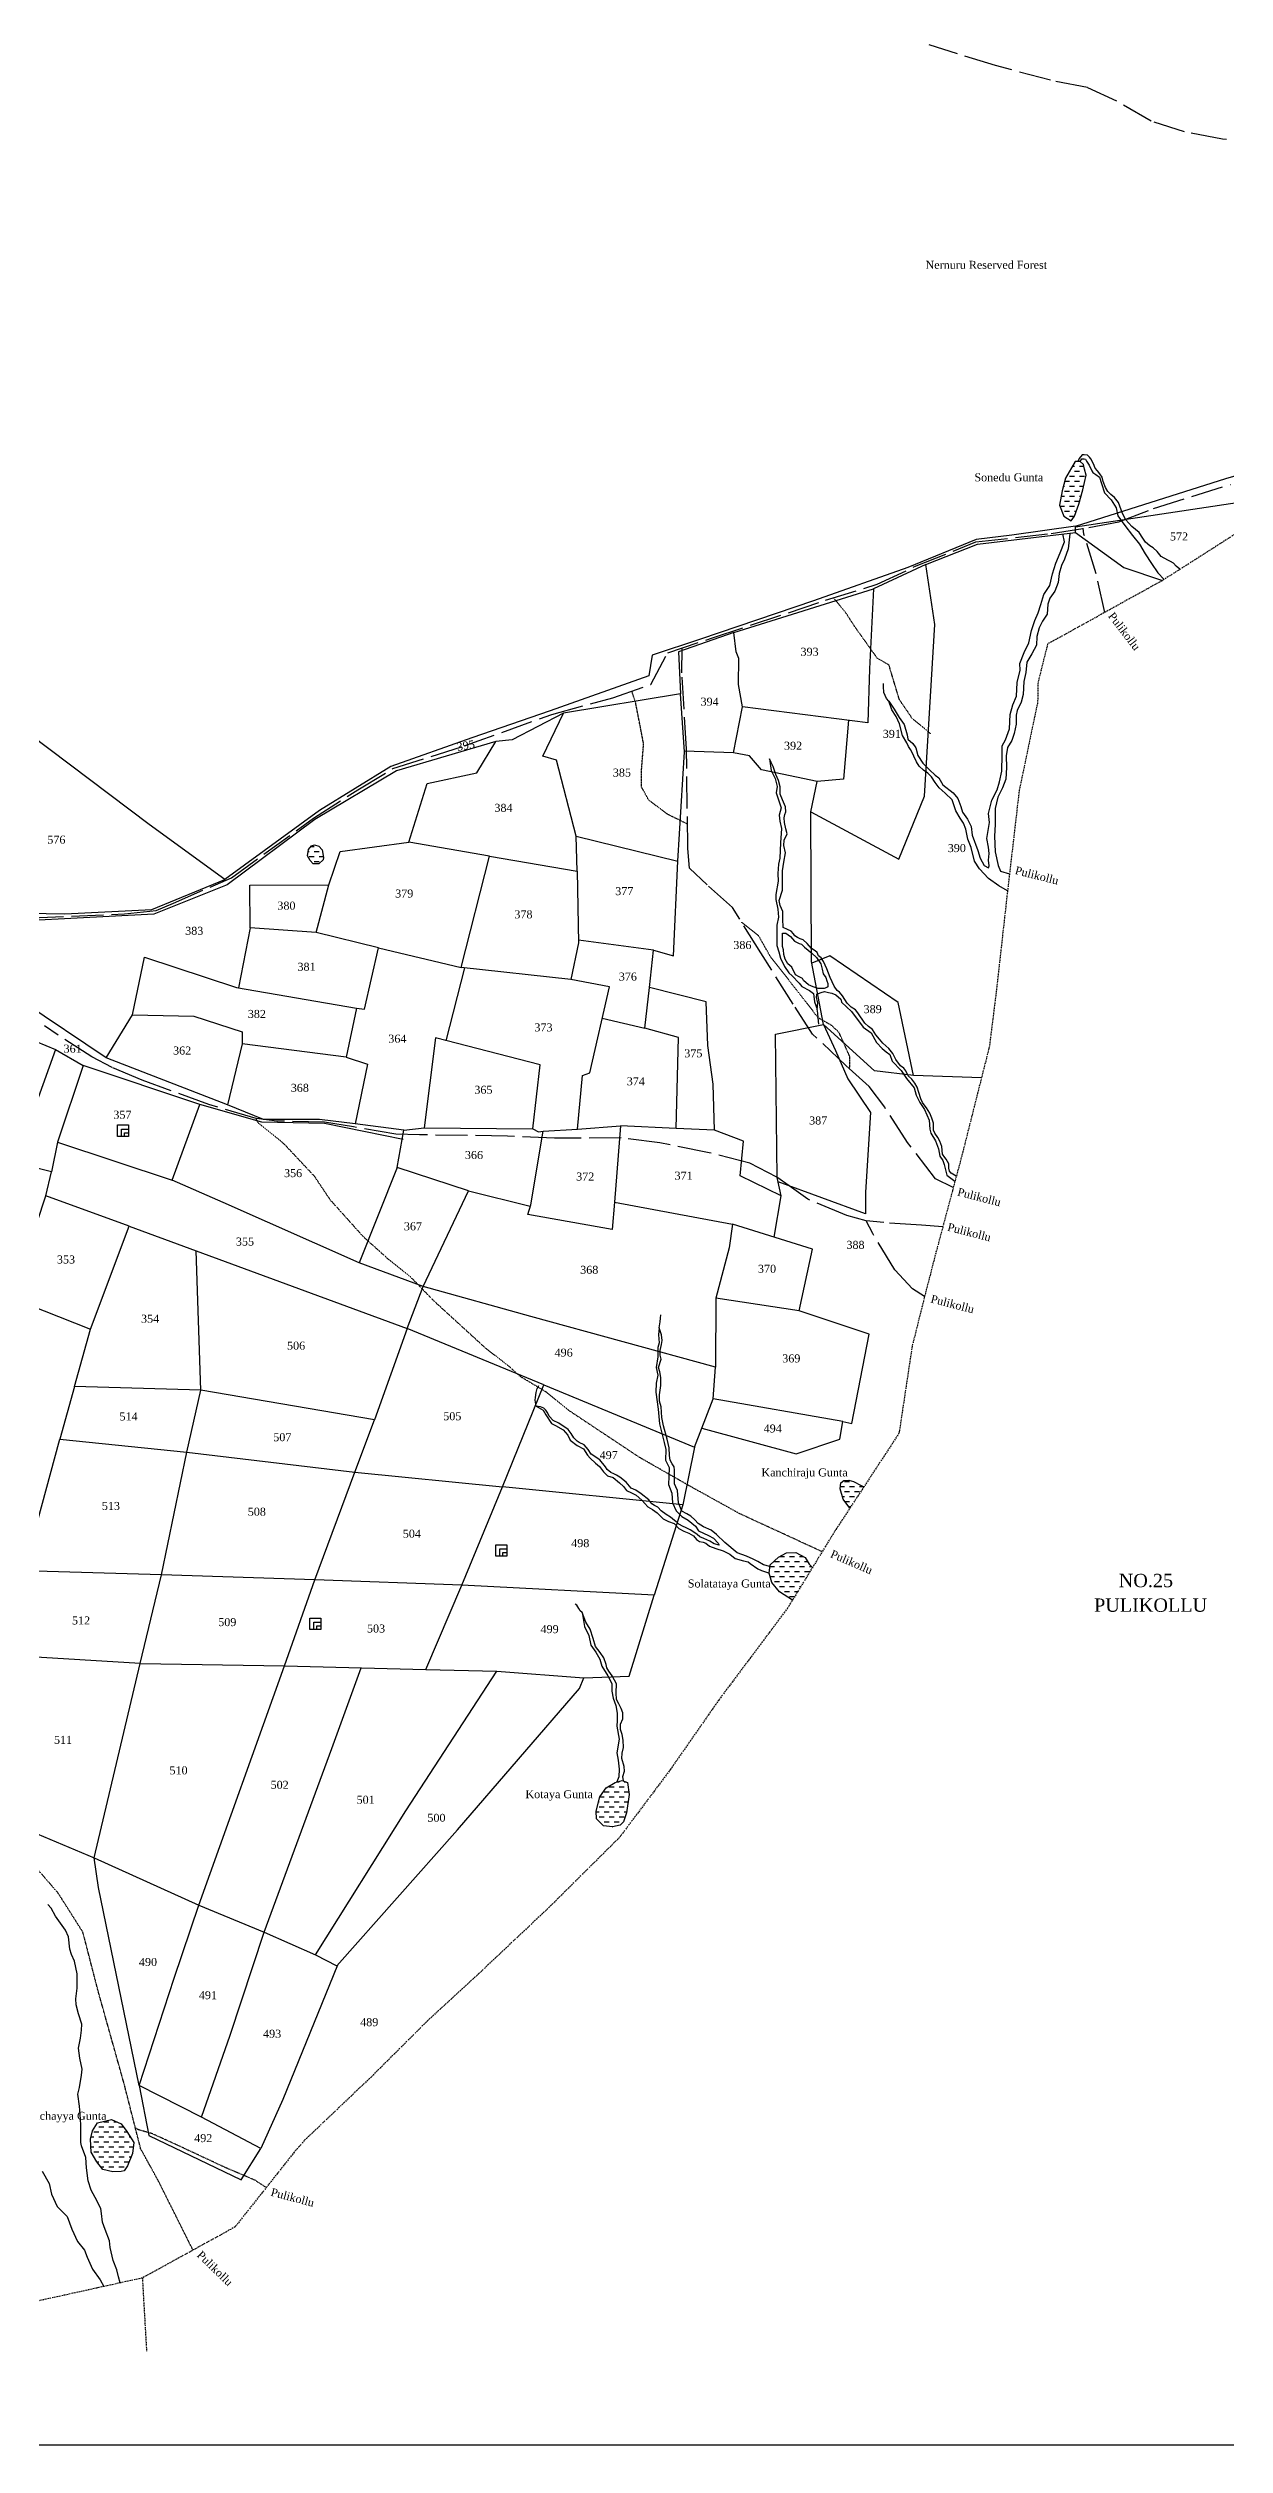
# Model space of a CAD drawing. Header units: millimetres. Extents: x 523 to 2125, y -761 to 972.
# Drawn here: x 1143 to 1585, y -761 to 138 of the extents above; entities that cross this region are included whole.
import ezdxf

# ---------------------------------------------------------------- set-up
doc = ezdxf.new("R2010")
doc.units = ezdxf.units.MM
doc.header["$MEASUREMENT"] = 0
for name, pattern in [('ACAD_ISO02W100', [15, 12, -3]), ('ACAD_ISO07W100', [3, 0, -3]), ('BORDER', [1.75, 0.5, -0.25, 0.5, -0.25, 0, -0.25])]:
    doc.linetypes.add(name, pattern=pattern)
for name, color, linetype in [('CARTTRACK', 30, 'ACAD_ISO02W100'), ('NALA', 4, 'Continuous'), ('SQUAREWELL', 5, 'Continuous'), ('SURVEY_BND', 7, 'Continuous'), ('WATER_BODY', 4, 'Continuous')]:
    doc.layers.add(name, color=color, linetype=linetype)
doc.layers.add('FOOTPATH', color=150, linetype='ACAD_ISO07W100', lineweight=30)
doc.layers.add('VILL_BOUNDARY', color=6, linetype='BORDER', lineweight=30)
doc.styles.get("Standard").update_dxf_attribs({"font": 'TIMES.TTF'})

msp = doc.modelspace()

# ---------------------------------------------------------------- hatches: boundary and pattern name
at = {"layer": 'WATER_BODY'}
h = msp.add_hatch(dxfattribs=at)
h.set_pattern_fill('DASH', color=256, scale=15, style=0)
h.paths.add_polyline_path([(1532.43, -22.1), (1531.88, -19.86), (1531.48, -18.08), (1530.24, -16.93), (1528.41, -16.93), (1524.78, -23.23), (1523.49, -28.02), (1522.55, -33.32), (1524.09, -37.53), (1526.91, -39.17), (1528.15, -37.43), (1529.79, -32.97), (1531.28, -27.62)])
h = msp.add_hatch(dxfattribs=at)
h.set_pattern_fill('DASH', color=256, scale=15, style=0)
h.paths.add_polyline_path([(1246.18, -162.58), (1244.91, -161.23), (1243.28, -160.65), (1242.17, -161.07), (1240.97, -162.38), (1240.66, -164.74), (1241.7, -166.55), (1242.74, -167.78), (1244.87, -167.82), (1246.53, -166.36), (1246.68, -165.39)])
h = msp.add_hatch(dxfattribs=at)
h.set_pattern_fill('DASH', color=256, scale=15, style=0)
h.paths.add_polyline_path([(1428.66, -430.28), (1427.11, -427.83), (1423.62, -425.97), (1420.21, -426.05), (1417.2, -427.67), (1414.07, -430.56), (1413.67, -433.65), (1414.74, -437.17), (1417.6, -440.7), (1422.4, -443.84), (1429.94, -431.54)])
h.paths.add_polyline_path([(1449.2, -401.32), (1448.11, -400.81), (1445.3, -399.35), (1443.5, -398.85), (1441.64, -399.02), (1440.52, -399.86), (1440.24, -402.05), (1441.36, -405.98), (1443.93, -409.34)])
h = msp.add_hatch(dxfattribs=at)
h.set_pattern_fill('DASH', color=256, scale=15, style=0)
h.paths.add_polyline_path([(1361.17, -516.69), (1360.53, -512.15), (1358.61, -511.39), (1355.99, -512.15), (1352.54, -514.2), (1350.17, -517.52), (1348.83, -522.95), (1348.96, -525.76), (1351.58, -528.44), (1354.97, -528.76), (1357.85, -528.12), (1359.06, -526.97), (1360.15, -523.52)])
h = msp.add_hatch(dxfattribs=at)
h.set_pattern_fill('DASH', color=256, scale=15, style=0)
h.paths.add_polyline_path([(1175.52, -647.17), (1172.89, -643.06), (1170.77, -640.09), (1167.23, -638.49), (1161.92, -639.8), (1160.09, -642.77), (1159.34, -645.85), (1159.57, -650.82), (1161.74, -654.41), (1163.97, -657.21), (1167.63, -658.12), (1170.77, -657.95), (1171.92, -657.72), (1173.23, -655.84), (1175, -651.28)])

# ---------------------------------------------------------------- linework, layer by layer
at = {"lineweight": 30}
msp.add_lwpolyline([(523.41, 971.99), (2125.4, 971.99), (2125.4, -760.56), (523.41, -760.56)], close=True, dxfattribs=at)
at = {"layer": 'CARTTRACK'}
for points in [[(1599.99, 102.41), (1583.57, 103.8), (1569.4, 106.62), (1556.81, 110.58), (1544, 118.08), (1532.95, 123.18), (1519.07, 125.95), (1498.52, 131.42), (1473.69, 139.19)], [(1104.66, -187.9), (1137.17, -188.02), (1172.05, -186.6), (1183.89, -185.34), (1190.49, -182.54), (1212.15, -173.02), (1242.85, -150.69), (1259.57, -140.01), (1272.67, -132.12), (1299.34, -123.62), (1332.28, -111.79), (1355.08, -105.51), (1369.28, -100.53), (1375.7, -88.65), (1392.41, -83.13), (1434.79, -69.01), (1454.13, -63.02), (1468.75, -56.15), (1491.11, -47.15), (1519.33, -43.96), (1533.55, -41.68), (1544.7, -39.63), (1557.78, -34.55), (1586.55, -25.54)], [(1539.43, -73.57), (1536.23, -59.14), (1531.62, -44.2), (1531.35, -42.03)], [(1482.68, -289.17), (1476.08, -285.88), (1465.51, -272.22), (1456.98, -259.08), (1451.19, -251.31), (1442.45, -243.43), (1429.98, -231.6), (1422.63, -220.35), (1410.58, -201.2), (1399.92, -184.16), (1390.48, -175.72), (1383.85, -169.45), (1383.22, -162.03), (1382.65, -124.75), (1380.96, -96.19), (1381.04, -86.89)], [(1471.93, -329.97), (1467.42, -327.13), (1460.76, -319.96), (1452.5, -306.4), (1450, -301.67), (1442.75, -299.64), (1428.15, -293.57), (1421.17, -288.45), (1416.56, -285.25), (1406.42, -280.03), (1391.25, -276.13), (1372.71, -272.36), (1358.17, -270.5), (1333.17, -270.7), (1315.57, -269.86), (1282.68, -269.39), (1273.78, -269.14), (1257.83, -266.39), (1246.98, -264.65), (1229.21, -264.24), (1221.41, -263.23), (1203.7, -258.01), (1178.72, -248.87), (1167.41, -244.11), (1159.83, -240.13), (1142.04, -228.59)], [(1478.77, -303.82), (1470.8, -303.22), (1456.63, -302.31), (1450, -301.67)]]:
    msp.add_lwpolyline(points, dxfattribs=at)
at = {"layer": 'FOOTPATH', "ltscale": 0.002}
for points in [[(1474.17, -119.03), (1467.3, -113.27), (1462.47, -106.22), (1458.57, -93.24), (1454.29, -90.82), (1445.93, -79.14), (1442.22, -73.38), (1437.76, -68.09)], [(1383.08, -152.93), (1375.64, -149.24), (1368.54, -143.92), (1365.88, -139.05), (1365.88, -132.26), (1366.62, -122.81), (1363.67, -107.57), (1362.18, -103.02)], [(1443.84, -244.68), (1443.94, -240.14), (1439.85, -230.98), (1437.03, -228.36), (1432.06, -225.53), (1425.57, -217.09), (1414.18, -202.64), (1409.72, -194.74), (1403.39, -189.71)], [(1433.54, -425.67), (1402.59, -411.41), (1383.49, -400.83), (1365.08, -390.32), (1338.48, -372.66), (1330.21, -365.89), (1320.06, -359.79), (1316.68, -356.6), (1307.29, -349.28), (1288.01, -331.66), (1279.37, -322.75), (1271.18, -316.24), (1261.6, -307.6), (1249.29, -293.9), (1243.27, -284.94), (1231.91, -272.83), (1222.14, -264.95), (1221.41, -263.23)], [(1197.74, -687.48), (1184.74, -661.49), (1178.12, -649.47), (1171.93, -625.13), (1162.2, -590.43), (1156.46, -568.27), (1147.17, -553.62), (1131.16, -535.1), (1122.88, -525.61), (1113.81, -520.76)], [(1225.18, -664.03), (1220.86, -661.23), (1209.71, -656.48), (1192.42, -648.4), (1186.31, -645.59), (1182.52, -643.86), (1177.06, -642.29), (1176.13, -641.65)]]:
    msp.add_lwpolyline(points, dxfattribs=at)
at = {"layer": 'NALA'}
for points in [[(1567.63, -57.4), (1566.25, -56.16), (1565.22, -55.09), (1564.06, -54.47), (1563.13, -53.94), (1560.59, -52.56), (1559.12, -50.73), (1557.6, -49.35), (1556.4, -48.55), (1554.75, -47.22), (1553.77, -45.71), (1552.35, -43.61), (1549.62, -41.31), (1547.3, -38.87), (1546.1, -36.46), (1544.63, -32.4), (1543.16, -30.53), (1541.78, -29.33), (1540.57, -28.17), (1539.68, -26.75), (1538.92, -24.48), (1538.48, -22.88), (1537.59, -21.59), (1536.79, -20.48), (1535.84, -19.52), (1535.18, -17.82), (1534.28, -15.96), (1533.79, -15.29), (1533.04, -14.58), (1533.04, -14.58), (1531.74, -14.49), (1531.03, -14.49), (1529.83, -15.82), (1529.33, -16.93)], [(1530.24, -16.93), (1530.9, -16), (1531.7, -16), (1532.28, -16.13), (1532.64, -16.89), (1533.57, -18.4), (1534.6, -20.49), (1535.04, -21.07), (1536.11, -21.79), (1537.49, -22.85), (1538.2, -25.26), (1539.32, -28.75), (1541.86, -31.33), (1543.73, -34.31), (1544.31, -37.38), (1546.95, -40.92), (1549.85, -44.75), (1552.47, -48), (1554.61, -51.6), (1556.98, -55.2), (1559.34, -58.76), (1561.71, -61.17)], [(1503.02, -177.89), (1499.7, -176.01), (1495.83, -173.34), (1492.47, -169.69), (1490.64, -166.85), (1489.33, -161.67), (1488.09, -158.53), (1487.43, -154.81), (1486.55, -152.55), (1485.31, -150.73), (1483.7, -147.88), (1482.31, -143.82), (1479.6, -141.34), (1477.41, -139.3), (1475.88, -137.26), (1474.56, -135.22), (1473.18, -133.83), (1471.5, -132.66), (1469.96, -131.13), (1468.87, -129.53), (1467.92, -127.48), (1467.19, -125.81), (1466.6, -124.93), (1465.95, -123.76), (1465.22, -122.38), (1463.6, -119.7), (1462.58, -115.33), (1461.34, -112.63), (1459.66, -110.07), (1458.56, -106.79), (1460.53, -109.78), (1462.43, -112.99), (1464.22, -115.59), (1465.35, -119.38), (1465.71, -121.07), (1467.52, -122.72), (1468.69, -124.33), (1469.38, -127.22), (1471.24, -130.08), (1473.82, -132.61), (1475.95, -134.55), (1477.33, -135.55), (1478.74, -138.13), (1482.66, -141.17), (1484.43, -143.31), (1485.52, -146.37), (1486.13, -148.39), (1488.02, -151.05), (1489.43, -153.75), (1489.8, -157.05), (1491.9, -162.76), (1492.75, -165.66), (1494.32, -168.39), (1495.93, -169.28), (1496.14, -168.56), (1495.93, -166.38), (1496.14, -163.92), (1495.85, -161.51), (1495.29, -158.25), (1496.26, -152.34), (1495.89, -148.96), (1497.14, -143.88), (1499.16, -140.04), (1499.97, -137.06), (1500.85, -133.08), (1500.96, -126.99), (1500.98, -123.51), (1502.23, -121.33), (1503.81, -117.18), (1503.98, -111.76), (1505.01, -108.16), (1506.44, -104.91), (1506.62, -99.8), (1507.76, -95.23), (1507.59, -92.66), (1509.25, -88.61), (1510.96, -84.92), (1512.05, -80.36), (1513.19, -76.53), (1514.51, -73.68), (1515.54, -70.54), (1516.57, -66.88), (1518.86, -63.48), (1519.89, -59.14), (1521.09, -55.15), (1522.69, -51.21), (1524.35, -47.06), (1523.72, -44.14)], [(1526.38, -44.13), (1525.78, -49.69), (1524.41, -53.59), (1523.23, -56.02), (1522.37, -58.9), (1521.97, -62.39), (1520.8, -65.63), (1518.83, -68.21), (1518.17, -70.44), (1517.9, -74.21), (1516.08, -76.89), (1514.86, -79.37), (1514, -82.52), (1513.85, -85.86), (1512.08, -89.05), (1510.25, -92.14), (1509.84, -96.06), (1509.13, -99.4), (1508.83, -104.26), (1508.07, -107.25), (1506.65, -110.32), (1506.24, -112.04), (1506.24, -115.49), (1505.48, -118.93), (1504.62, -121.56), (1503.05, -124.19), (1502.49, -127.28), (1502.64, -131.75), (1502.34, -136.06), (1501.12, -139.29), (1499.35, -142.81), (1498.34, -147.01), (1498.39, -153.05), (1498.19, -157.46), (1498.39, -163.28), (1499.45, -168.42), (1500.42, -170.5), (1503.76, -171.5)], [(1458.56, -106.79), (1457.65, -105.8), (1456.63, -103.58), (1456.54, -101.36), (1456.54, -100.17)], [(1483.82, -284.91), (1481.91, -283.74), (1481.29, -282.97), (1480.99, -281.83), (1480.96, -280.22), (1480, -278.49), (1479.48, -277.94), (1478.67, -276.58), (1478.42, -273.79), (1477.68, -271.77), (1476.91, -270.41), (1475.73, -268.76), (1475.33, -267.66), (1475.22, -264.98), (1474.7, -263.09), (1473.89, -261.25), (1472.64, -259.3), (1471.8, -258.16), (1471.1, -257.21), (1470.51, -255.85), (1469.74, -253.57), (1469.11, -251.53), (1468.33, -249.99), (1467.12, -248.56), (1465.8, -247.27), (1464.88, -245.36), (1464.21, -244.4), (1462.96, -243.52), (1461.13, -241.17), (1459.98, -238.87), (1458.51, -237.07), (1456.27, -235.05), (1455.05, -233.51), (1453.69, -231.89), (1452.4, -229.94), (1450.92, -228.75), (1449.59, -227.5), (1446.95, -223.71), (1446.03, -222.54), (1444.41, -221.51), (1442.97, -220.04), (1441.2, -217.3), (1440.1, -215.94), (1439.21, -215.28), (1438.06, -213.61), (1436.48, -210.36), (1435.24, -207.19), (1433.99, -204.44), (1433.19, -203.06), (1432.13, -202.28), (1431.65, -201.08), (1430.89, -200.37), (1429.6, -199.52), (1427.87, -197.62), (1426.4, -196.34), (1425.25, -195.9), (1424.28, -195.42), (1423.29, -194.77), (1422.86, -193.99), (1421.98, -193.05), (1420.56, -192.36), (1418.88, -191.72), (1418.79, -188.48), (1418.79, -185.72), (1417.8, -183.41), (1417.43, -181.5), (1418.65, -177.69), (1418.72, -174.53), (1418.65, -170.45), (1419.23, -167.18), (1419.79, -163.71), (1419.16, -160.95), (1419.31, -158.9), (1420.41, -156.54), (1419.93, -154.74), (1419.45, -152.27), (1419.31, -150.61), (1419.56, -149.29), (1419.97, -148.26), (1419.82, -146.46), (1418.64, -143.8), (1417.8, -141.64), (1417.83, -138.92), (1417.21, -136.54), (1416.21, -134.26), (1415.15, -131.36), (1414.45, -129.82), (1413.82, -128.42), (1414.49, -132.83), (1415.99, -135.81), (1416.73, -138.78), (1416.32, -141.21), (1417.43, -144.54), (1418.13, -146.82), (1417.43, -149.5), (1417.69, -151.78), (1418.31, -154.57), (1417.91, -159.96), (1417.83, -162.83), (1417.65, -165.69), (1417.17, -167.97), (1416.88, -171.48), (1417.06, -174.35), (1416.21, -179.27), (1416.21, -181.18), (1416.95, -184.77), (1417.17, -187.75), (1416.54, -190.8), (1416.54, -195.02), (1416.54, -198.43), (1417.32, -200.78), (1417.87, -203.17), (1419.45, -206.29), (1421.03, -208.68), (1422.32, -209.82), (1424.94, -212.53), (1425.97, -213.81), (1428.84, -215.28), (1430.24, -216.42), (1430.72, -219.54), (1431.67, -222.23), (1431.89, -219.91), (1431.45, -217.93), (1431.53, -216.71), (1433.11, -216.05), (1434.39, -215.72), (1435.94, -215.98), (1437.12, -216.31), (1438.66, -216.86), (1440.5, -218.51), (1440.8, -219.63), (1442.68, -221.39), (1444.48, -223.15), (1448.87, -228.98), (1451.92, -231.14), (1453.94, -234.74), (1456.08, -236.97), (1457.51, -238.25), (1458.91, -239.32), (1459.8, -241.78), (1463.18, -245.31), (1465.13, -248.25), (1468.04, -251.8), (1468.74, -254.48), (1470.14, -257.27), (1471.9, -259.84), (1473.63, -263.95), (1473.86, -267.22), (1474.33, -268.8), (1476.06, -271.63), (1477.13, -274.65), (1477.61, -277.35), (1478.79, -278.97), (1479.3, -280.55), (1480.33, -284.55), (1483.32, -286.81)], [(1434.28, -214.59), (1432.05, -214.59), (1430.2, -213.89), (1428.42, -213.19), (1426.52, -211.59), (1426.12, -210.82), (1424.93, -210.15), (1423.52, -209.37), (1422.14, -206.51), (1420.62, -205.29), (1419.69, -203.54), (1419.17, -201.73), (1419.03, -199.99), (1418.62, -198.84), (1418.69, -194.79), (1418.69, -193.79), (1419.92, -193.79), (1421.62, -195.01), (1422.44, -195.9), (1423.22, -196.79), (1424.92, -197.68), (1425.81, -197.9), (1426.93, -198.98), (1429.67, -201.31), (1431.41, -202.9), (1433.05, -205.33), (1433.5, -207.3), (1433.98, -209.08), (1434.98, -210.45), (1435.28, -211.63), (1435.68, -212.67), (1435.65, -213.45), (1435.61, -213.97), (1435.31, -214.15), (1434.28, -214.59)], [(1432.26, -227.92), (1432.06, -225.53), (1431.97, -223.78), (1431.67, -222.23)], [(1372.47, -341.7), (1372.81, -339.49), (1373.01, -338.07), (1373.08, -336.86)], [(1413.99, -431.17), (1411.56, -430.55), (1409.46, -429.37), (1407.63, -428.4), (1405.2, -427.38), (1401.65, -426.03), (1397.1, -422.19), (1393.97, -419.18), (1391.98, -417.56), (1389.02, -416.32), (1387.08, -415.03), (1385.84, -413.69), (1384.27, -412.29), (1382.82, -411.43), (1380.99, -410.51), (1379.64, -407.3), (1379.37, -402.73), (1378.72, -401.38), (1378.23, -400.25), (1378.18, -398.74), (1378.18, -397.5), (1378.18, -395.94), (1378.18, -395.14), (1378.07, -393.9), (1377.32, -392.77), (1376.62, -391.31), (1376.35, -389.54), (1376.19, -386.71), (1375.49, -383.42), (1374.03, -378.53), (1373.49, -375.35), (1373.22, -371.39), (1372.63, -369.23), (1372.63, -366.81), (1373.06, -363.31), (1373.06, -360.35), (1372.74, -358.2), (1372.25, -356.64), (1373.17, -353.49), (1372.85, -351.98), (1372.85, -350.21), (1373.28, -348), (1373.6, -346.49), (1373.33, -344.39), (1372.47, -341.7), (1372.24, -344.4), (1372.5, -347.35), (1371.93, -349.16), (1371.9, -352.64), (1371.33, -356.65), (1371.93, -359.47), (1371.29, -362.46), (1371.18, -365.83), (1372.12, -372.2), (1372.54, -377.68), (1374.32, -384.77), (1374.96, -387.34), (1374.81, -391.31), (1376.25, -394.06), (1376.1, -397.46), (1375.95, -400.41), (1377.23, -403.78), (1377.42, -407.36), (1378.86, -410.31), (1380.98, -412.43), (1383.33, -413.9), (1386.01, -416.13), (1387.15, -417.8), (1390.95, -419.56), (1392.8, -420.65), (1394.62, -422.47), (1394.88, -423.26), (1393.03, -422.66), (1391.4, -421.71), (1390.34, -421.18), (1389.17, -420.69), (1387.69, -420.05), (1386.71, -419.22), (1385.8, -418.65), (1384.02, -417.44), (1382.32, -416.57), (1381.41, -416.19), (1379.86, -415.28), (1379.25, -414.75), (1378.76, -414.38), (1378.15, -413.96), (1376.66, -412.73), (1375.07, -411.75), (1373.14, -410.39), (1371.96, -409.03), (1370.68, -408.31), (1369.73, -407.71), (1368.59, -406.19), (1365.67, -403.94), (1363.7, -402.58), (1362, -401.9), (1360.14, -399.63), (1357.68, -397.7), (1356.51, -396.98), (1355.45, -396.49), (1354.35, -395.92), (1353.02, -394.9), (1352.34, -393.84), (1350.19, -391.27), (1346.99, -389.12), (1345.78, -387.39), (1344.3, -385.61), (1342.45, -384.74), (1341.69, -384.25), (1340.44, -382.96), (1339.42, -381.41), (1338.32, -379.82), (1334.91, -377.53), (1332.68, -376.48), (1331.24, -374.85), (1330.71, -373.75), (1329.95, -372.62), (1329.2, -371.9), (1328.02, -371.3), (1326.39, -371.07), (1328.93, -372.58), (1329.95, -374.36), (1332.04, -377.65), (1333.66, -378.33), (1336.46, -379.95), (1338.28, -381.96), (1339.12, -383.91), (1341.69, -385.88), (1344.15, -387.09), (1345.59, -389.43), (1346.61, -390.57), (1348.62, -392.5), (1350.06, -393.78), (1351.54, -395.71), (1353.09, -397.19), (1355.18, -397.9), (1357.54, -399.84), (1359.04, -401.27), (1360.26, -402.68), (1362.14, -403.63), (1363.79, -404.53), (1365.95, -406.38), (1368.25, -408.89), (1369.98, -409.85), (1371.68, -411.04), (1373.91, -413.32), (1375.91, -414.34), (1378.09, -415.08), (1379.85, -416.99), (1381.7, -417.92), (1383.61, -418.75), (1385.32, -419.74), (1386.46, -421.04), (1387.54, -421.79), (1388.97, -422.09), (1389.93, -422.5), (1391.33, -423.61), (1393.72, -424.47), (1396.5, -425.31), (1398.92, -426.62), (1400.92, -428.17), (1404.03, -429.07), (1405.76, -429.43), (1406.59, -430.08), (1409.39, -432.07), (1410.76, -432.73), (1412.64, -433.38), (1413.67, -433.65)], [(1326.39, -371.07), (1326.39, -371.07), (1325.98, -368.84), (1326.12, -367.83), (1326.39, -366.01), (1326.79, -364.53), (1327.33, -363.39)], [(1343.54, -448.46), (1342.85, -447.82), (1342.3, -446.94), (1341.6, -445.73), (1341.03, -445.35)], [(1359.04, -511.56), (1358.87, -509.88), (1359.45, -507.9), (1359.38, -506.13), (1358.49, -503.15), (1358.6, -501.14), (1359.07, -499.02), (1358.94, -496.33), (1358.53, -494.24), (1357.95, -492.26), (1357.95, -490.35), (1358.83, -488.31), (1358.83, -486.01), (1358.25, -484.41), (1357.33, -482.67), (1356.48, -481.1), (1356.31, -478.51), (1356.41, -475.25), (1355.76, -473.79), (1354.88, -472.19), (1353.61, -470.45), (1352.9, -469.22), (1352.55, -467.91), (1351.67, -465.46), (1350.37, -463.48), (1348.63, -461.23), (1347.71, -458.15), (1346.65, -454.68), (1344.94, -452.05), (1343.54, -448.46), (1344.46, -453.75), (1346.07, -457.05), (1346.82, -460.69), (1348.73, -463.28), (1350.23, -465.98), (1351.02, -468.53), (1353.24, -472.23), (1354.74, -475.13), (1354.74, -477.99), (1355.18, -480.61), (1356.21, -483.33), (1356.65, -486.19), (1356.65, -488.95), (1356.55, -491.03), (1357.47, -495.9), (1356.62, -501.04), (1357.03, -503.86), (1357.47, -507.14), (1357.33, -510.07), (1356.63, -511.97)], [(1170.44, -699.77), (1169.84, -697.48), (1169.13, -694.83), (1167.79, -691.41), (1166.73, -686.5), (1166.5, -684.05), (1164.77, -679.74), (1163.76, -677.04), (1163.41, -673.75), (1163.14, -671.92), (1161.04, -667.78), (1159.52, -664.99), (1158.4, -661.56), (1157.87, -656.65), (1157.6, -652.78), (1155.99, -648.38), (1155.68, -647.13), (1155.68, -640.53), (1155.5, -636.52), (1155.14, -633.58), (1154.52, -629.08), (1155.14, -626.54), (1155.99, -621.95), (1156.17, -619.59), (1155.28, -615.53), (1154.88, -611.75), (1155.63, -607.98), (1155.9, -605.08), (1156.08, -602.72), (1154.83, -598.89), (1153.98, -595.5), (1153.85, -593.32), (1154.29, -589.27), (1154.29, -583.97), (1153.31, -579.11), (1152.24, -576.66), (1151.62, -574.71), (1151.08, -570.07), (1149.97, -567.53), (1147.51, -564.06), (1146.17, -562.23), (1144.61, -559.26), (1143.31, -557.92)], [(1141.24, -657.91), (1143.77, -662.55), (1144.65, -666.49), (1146.83, -671.12), (1150.57, -674.84), (1152.29, -679.58), (1154.51, -684.27), (1157.12, -687.49), (1158.13, -690.17), (1160.1, -694.65), (1162.99, -698.59), (1164.33, -701.12)]]:
    msp.add_lwpolyline(points, dxfattribs=at)
at = {"layer": 'SQUAREWELL'}
for points in [[(1169.4, -265.68), (1173.6, -265.68), (1173.6, -270), (1169.4, -270)], [(1170.98, -267.22), (1173.6, -267.22), (1173.6, -270), (1170.98, -270)], [(1172.06, -268.59), (1173.6, -268.59), (1173.6, -270), (1172.06, -270)], [(1311.21, -423.03), (1315.41, -423.03), (1315.41, -427.35), (1311.21, -427.35)], [(1312.79, -424.57), (1315.41, -424.57), (1315.41, -427.35), (1312.79, -427.35)], [(1313.87, -425.94), (1315.41, -425.94), (1315.41, -427.35), (1313.87, -427.35)], [(1241.48, -450.57), (1245.69, -450.57), (1245.69, -454.89), (1241.48, -454.89)], [(1243.07, -452.11), (1245.69, -452.11), (1245.69, -454.89), (1243.07, -454.89)], [(1244.15, -453.48), (1245.69, -453.48), (1245.69, -454.89), (1244.15, -454.89)]]:
    msp.add_lwpolyline(points, close=True, dxfattribs=at)
at = {"layer": 'SURVEY_BND'}
for points in [[(1528.53, -41.17), (1584.88, -23.34), (1616.98, -14.05), (1667.08, -0.73)], [(1612.33, -28.96), (1528.53, -41.56)], [(1528.5, -43.65), (1528.53, -41.17), (1504.62, -44.55), (1491.26, -46.25), (1465.62, -56.77), (1430.32, -69.22), (1387.89, -83.62), (1369.89, -89.54), (1368.61, -97.36), (1331.66, -110.44), (1302.21, -120.62), (1271.94, -131.26), (1245.11, -147.81), (1209.68, -173.63)], [(1472.37, -55.64), (1491.7, -47.96), (1528.5, -43.65), (1546.6, -56.73), (1561.14, -61.53)], [(1429.29, -148.34), (1462.3, -166.08), (1471.86, -142.38), (1475.83, -78.14), (1472.37, -55.64), (1452.74, -64.75), (1451.32, -94.7), (1450.62, -114.92), (1403.67, -108.92)], [(1400.43, -81.11), (1452.74, -64.75)], [(1400.33, -126.18), (1403.67, -108.92), (1402.19, -100.56), (1402.27, -90.83), (1401.34, -88.27), (1400.43, -81.11), (1379.71, -88.32), (1380.46, -104.06)], [(1109.31, -127.17), (1108.05, -160.69), (1107.54, -178.93), (1106.05, -185.5), (1142.69, -186.44), (1149.7, -186.51), (1182.35, -184.87), (1209.68, -173.63), (1181.27, -153.02), (1136.61, -119.32), (1108.6, -98.47), (1103.14, -94.53)], [(1341.31, -157.39), (1379.45, -166.81), (1381.96, -125.86), (1380.46, -104.06), (1336.61, -111.37)], [(1308.87, -164.95), (1341.67, -170.59), (1341.31, -157.39), (1333.93, -128.93), (1328.91, -127.48), (1336.61, -111.37), (1317.31, -121.34), (1311.28, -121.96)], [(1443.46, -114), (1441.56, -136.09), (1431.71, -136.99)], [(1219.2, -191.75), (1219.06, -175.81), (1248.65, -175.69), (1252.91, -163.17), (1278.65, -159.66), (1285.49, -137.68), (1304.09, -133.65), (1311.28, -121.96), (1274, -132.94), (1243.41, -151.14), (1210.6, -175.71), (1183.03, -186.73), (1106.39, -190.72)], [(1434.07, -228.06), (1429.52, -204.45), (1429.29, -148.34), (1431.71, -136.99), (1410.77, -132.56), (1406.25, -127.27), (1400.33, -126.18), (1381.94, -125.53)], [(1267.31, -199.3), (1298.29, -206.6), (1308.87, -164.95), (1278.65, -159.66)], [(1341.67, -170.59), (1342.2, -197.44), (1339.36, -211.14), (1298.29, -206.6)], [(1370.34, -200.21), (1377.77, -202.26), (1379.45, -166.81)], [(1243.87, -193.51), (1248.65, -175.69)], [(1258.96, -221.96), (1261.97, -222.28), (1267.31, -199.3), (1243.87, -193.51), (1219.2, -191.75), (1214.75, -214.27)], [(1351.13, -225.61), (1367.14, -229.41), (1368.84, -214.22), (1370.34, -200.21), (1342.18, -196.39)], [(1175, -224.36), (1179.51, -202.81), (1214.05, -214.15), (1258.96, -221.96), (1255.09, -240.31), (1216.21, -235.27)], [(1467.77, -247.19), (1462.03, -219.76), (1436.42, -202.31), (1429.63, -205.05)], [(1276.73, -267.59), (1258.54, -265.28), (1245.15, -263.66), (1224.18, -263.59), (1210.62, -258.15), (1165.14, -240.51), (1134.28, -219.79), (1121.88, -213.04), (1107.52, -208.13)], [(1299.48, -206.73), (1292.54, -234.1)], [(1341.83, -267.29), (1343.76, -247.2), (1346.46, -246.13), (1353.79, -213.94), (1339.36, -211.14)], [(1393.18, -267.67), (1392.67, -250.39), (1390.7, -235.96), (1390.06, -219.57), (1368.84, -214.22)], [(1118.14, -220.95), (1135.73, -230.23), (1135.28, -232.89), (1146.15, -237.35), (1139.08, -257.27), (1131.59, -274.13), (1121.06, -270.12), (1122.14, -263.52), (1110.94, -259.18), (1113.4, -254.09), (1105.43, -250.45)], [(1165.14, -240.51), (1175, -224.36), (1198.02, -224.91), (1216.21, -230.78), (1216.21, -235.27), (1210.62, -258.15)], [(1325.13, -267.15), (1327.89, -243.11), (1288.58, -233.09), (1284.4, -266.75)], [(1378.87, -266.99), (1379.71, -232.95), (1367.14, -229.41)], [(1418.15, -292.25), (1416.71, -285.36), (1416.1, -231.68), (1434.07, -228.06), (1438.55, -237.8), (1443.22, -248.44), (1451.71, -261.08), (1449.8, -290.88), (1449.8, -298.95), (1417.06, -287.01)], [(1493.26, -247.99), (1467.77, -247.19), (1453.11, -245.39), (1434.07, -228.06)], [(1146.15, -237.35), (1156.62, -243.39), (1146.95, -272.08), (1144.68, -283.32)], [(1255.09, -240.31), (1263.17, -242.9), (1258.54, -265.28)], [(1146.95, -272.08), (1189.87, -286.34), (1200.32, -258.06), (1156.62, -243.39)], [(1276.53, -271.1), (1247.03, -265.15), (1223.56, -264.7), (1200.32, -258.06)], [(1274.21, -281.66), (1276.73, -267.59), (1284.4, -266.75), (1325.13, -267.15), (1327.21, -268.29), (1329.02, -267.97)], [(1355.69, -294.63), (1354.79, -304.86), (1323.2, -299.3), (1324.35, -295.58), (1329.02, -267.97), (1341.83, -267.29), (1358, -265.97)], [(1415.51, -307.71), (1418.15, -292.25), (1402.83, -284.75), (1404.07, -271.72), (1393.18, -267.67), (1378.87, -266.99), (1358, -265.97), (1355.69, -294.63), (1399.93, -302.85)], [(1118.1, -339.5), (1114.63, -325.71), (1129.95, -330.65), (1142.63, -292.24), (1144.68, -283.32), (1094.47, -270.65), (1087.92, -270.52)], [(1173.77, -303.64), (1278.06, -341.97), (1284.04, -326.21), (1260.07, -317.4), (1209.09, -294.81), (1189.87, -286.34)], [(1300.98, -290.39), (1274.21, -281.66), (1260.07, -317.4)], [(1129.95, -330.65), (1159.36, -342.3), (1173.77, -303.64), (1142.63, -292.24)], [(1284.04, -326.21), (1300.98, -290.39), (1324.16, -296.18)], [(1424.93, -335.43), (1429.86, -312.2), (1399.93, -302.85), (1398.68, -311.74), (1393.7, -330.68)], [(1278.06, -341.97), (1265.72, -376.29), (1200.66, -365.05), (1198.9, -312.88)], [(1329.24, -363.11), (1385.72, -386.52), (1392.63, -368.32), (1393.61, -356.51), (1324.35, -337.47), (1284.04, -326.21)], [(1441.31, -376.91), (1444.6, -377.63), (1451.17, -344.14), (1424.93, -335.43), (1393.7, -330.68), (1393.61, -356.51)], [(1200.66, -365.05), (1153.3, -363.76), (1159.36, -342.3)], [(1258.39, -395.8), (1313.71, -401.35), (1329.24, -363.11), (1278.06, -341.97)], [(1153.3, -363.76), (1147.81, -383.5), (1195.48, -388.3), (1200.66, -365.05)], [(1388.45, -379.32), (1423.85, -389.03), (1440.2, -383.47), (1441.31, -376.91), (1392.63, -368.32)], [(1195.48, -388.3), (1258.39, -395.8), (1265.72, -376.29)], [(1134.52, -432.83), (1147.81, -383.5)], [(1243.35, -436.27), (1185.99, -434.38), (1195.48, -388.3)], [(1385.72, -386.52), (1381.3, -408.09), (1313.71, -401.35)], [(1298.45, -438.22), (1243.35, -436.27), (1258.39, -395.8)], [(1381.3, -408.09), (1370.57, -441.99), (1298.45, -438.22), (1313.71, -401.35)], [(1177.93, -467.53), (1185.99, -434.38), (1134.52, -432.83)], [(1177.93, -467.53), (1232.09, -468.51), (1243.35, -436.27)], [(1232.09, -468.51), (1284.98, -469.78), (1298.45, -438.22)], [(1284.98, -469.78), (1311.59, -470.47), (1344.24, -472.9), (1361.17, -472.3), (1370.57, -441.99)], [(1124.96, -525.49), (1160.72, -540.41), (1177.93, -467.53), (1132.65, -464.84)], [(1160.72, -540.41), (1199.88, -558.18), (1232.09, -468.51)], [(1199.88, -558.18), (1224.37, -568.32), (1249.74, -499.38), (1260.74, -469.2)], [(1224.37, -568.32), (1243.69, -576.81), (1277.51, -522.83), (1311.59, -470.47)], [(1243.69, -576.81), (1251.69, -580.93), (1296.91, -529.95), (1342.65, -476.92), (1344.24, -472.9)], [(1177.53, -625.82), (1162.26, -551.49), (1160.72, -540.41)], [(1200.9, -637.61), (1177.53, -625.82), (1190.7, -585.51), (1199.88, -558.18)], [(1251.95, -580.63), (1231.43, -630.99), (1223.12, -649.4), (1200.9, -637.61), (1211.68, -606.96), (1224.37, -568.32)], [(1177.53, -625.82), (1181.19, -644.57), (1215.85, -661.08), (1223.12, -649.4)]]:
    msp.add_lwpolyline(points, dxfattribs=at)
at = {"layer": 'VILL_BOUNDARY'}
for points in [[(1611.53, -29.45), (1560.85, -61.72), (1518.01, -85.43), (1514.44, -99.87), (1514.29, -107.32), (1507.38, -140.22), (1503.02, -177.89), (1498.73, -216.17), (1496.19, -236.36), (1485.88, -277.21), (1476.13, -313.69), (1471.93, -329.97), (1467.25, -348.7), (1462.34, -381.29), (1438.16, -418.15), (1420.54, -446.87), (1394.76, -481.32), (1376.2, -507.95), (1357.56, -532.79), (1330.74, -559.43), (1304.89, -583.78), (1285.76, -601.4), (1264.58, -622.49), (1239.43, -646.45), (1235.71, -650.72), (1213.5, -678.8), (1178.75, -697.94), (1124.5, -709.9)], [(1178.75, -697.94), (1180.33, -725.54)]]:
    msp.add_lwpolyline(points, dxfattribs=at)
at = {"layer": 'WATER_BODY'}
for points in [[(1530.24, -16.93), (1528.41, -16.93), (1524.78, -23.23), (1523.49, -28.02), (1522.55, -33.32), (1524.09, -37.53), (1526.91, -39.17), (1528.15, -37.43), (1529.79, -32.97), (1531.28, -27.62), (1532.43, -22.1), (1531.88, -19.86), (1531.48, -18.08), (1530.24, -16.93)], [(1244.87, -167.82), (1242.74, -167.78), (1241.7, -166.55), (1240.66, -164.74), (1240.97, -162.38), (1242.17, -161.07), (1243.28, -160.65), (1244.91, -161.23), (1246.18, -162.58), (1246.68, -165.39), (1246.53, -166.36), (1244.87, -167.82)], [(1443.93, -409.34), (1441.36, -405.98), (1440.24, -402.05), (1440.52, -399.86), (1441.64, -399.02), (1443.5, -398.85), (1445.3, -399.35), (1448.11, -400.81), (1449.2, -401.32)], [(1422.4, -443.84), (1417.6, -440.7), (1414.74, -437.17), (1413.67, -433.65), (1414.07, -430.56), (1417.2, -427.67), (1420.21, -426.05), (1423.62, -425.97), (1427.11, -427.83), (1428.66, -430.28), (1429.94, -431.54)]]:
    msp.add_lwpolyline(points, dxfattribs=at)
for points in [[(1357.85, -528.12), (1354.97, -528.76), (1351.58, -528.44), (1348.96, -525.76), (1348.83, -522.95), (1350.17, -517.52), (1352.54, -514.2), (1355.99, -512.15), (1358.61, -511.39), (1360.53, -512.15), (1361.17, -516.69), (1360.15, -523.52), (1359.06, -526.97)], [(1170.77, -657.95), (1167.63, -658.12), (1163.97, -657.21), (1161.74, -654.41), (1159.57, -650.82), (1159.34, -645.85), (1160.09, -642.77), (1161.92, -639.8), (1167.23, -638.49), (1170.77, -640.09), (1172.89, -643.06), (1175.52, -647.17), (1175, -651.28), (1173.23, -655.84), (1171.92, -657.72)]]:
    msp.add_lwpolyline(points, close=True, dxfattribs=at)

# ---------------------------------------------------------------- texts
at = {"layer": 'SURVEY_BND'}
for s, height, p in [('Nernuru Reserved Forest', 3, (1472.28, 55.25)), ('Sonedu Gunta', 3, (1490.59, -24.41)), ('572', 3, (1563.89, -46.58)), ('393', 3, (1425.43, -89.79)), ('394', 3, (1387.96, -108.51)), ('392', 3, (1419.24, -125.02)), ('391', 3, (1456.25, -120.57)), ('385', 3, (1355.09, -135.09)), ('384', 3, (1310.7, -148.31)), ('576', 3, (1143.14, -160.23)), ('390', 3, (1480.6, -163.4)), ('379', 3, (1273.5, -180.43)), ('377', 3, (1355.98, -179.54)), ('380', 3, (1229.35, -184.96)), ('378', 3, (1318.18, -188.23)), ('383', 3, (1194.81, -194.41)), ('386', 3, (1400.24, -199.73)), ('381', 3, (1236.89, -207.89)), ('376', 3, (1357.32, -211.56)), ('382', 3, (1218.28, -225.56)), ('389', 3, (1449.07, -223.77)), ('364', 3, (1270.92, -234.84)), ('373', 3, (1325.68, -230.62)), ('361', 3, (1149.22, -238.58)), ('362', 3, (1190.27, -239.28)), ('375', 3, (1381.87, -240.32)), ('368', 3, (1234.38, -253.27)), ('365', 3, (1303.19, -253.99)), ('374', 3, (1360.3, -250.81)), ('357', 3, (1167.89, -263.34)), ('387', 3, (1428.65, -265.51)), ('366', 3, (1299.64, -278.46)), ('356', 3, (1231.86, -285.24)), ('372', 3, (1341.34, -286.52)), ('371', 3, (1378.21, -286.2)), ('367', 3, (1276.77, -305.18)), ('355', 3, (1213.82, -310.89)), ('388', 3, (1442.64, -312.13)), ('353', 3, (1146.74, -317.62)), ('368', 3, (1342.85, -321.49)), ('370', 3, (1409.48, -321.1)), ('354', 3, (1178.26, -339.82)), ('506', 3, (1232.98, -349.91)), ('496', 3, (1333.25, -352.52)), ('369', 3, (1418.58, -354.7)), ('514', 3, (1170.19, -376.46)), ('505', 3, (1291.53, -376.38)), ('507', 3, (1227.82, -384.25)), ('494', 3, (1411.61, -380.97)), ('497', 3, (1350.14, -390.94)), ('Kanchiraju Gunta', 3, (1410.78, -397.45)), ('513', 3, (1163.58, -410)), ('508', 3, (1218.26, -412.17)), ('504', 3, (1276.37, -420.4)), ('498', 3, (1339.49, -423.95)), ('Solatataya Gunta', 3, (1383.18, -439.08)), ('NO.25', 5, (1544.7, -438.96)), ('PULIKOLLU', 5, (1535.46, -448.19)), ('512', 3, (1152.38, -452.94)), ('509', 3, (1207.19, -453.56)), ('503', 3, (1262.94, -455.96)), ('499', 3, (1327.99, -456.19)), ('511', 3, (1145.64, -497.7)), ('510', 3, (1188.93, -509.13)), ('502', 3, (1226.82, -514.55)), ('501', 3, (1259.04, -520.14)), ('Kotaya Gunta', 3, (1322.34, -518.06)), ('500', 3, (1285.58, -526.92)), ('490', 3, (1177.47, -580.97)), ('491', 3, (1199.93, -593.42)), ('489', 3, (1260.4, -603.53)), ('493', 3, (1223.99, -607.85)), ('Achepuchayya Gunta', 3, (1126.2, -638.64)), ('492', 3, (1198.18, -646.99))]:
    msp.add_text(s, height=height, dxfattribs=at).set_placement(p)
for s, rotation, p in [('Pulikollu ', 307.53806, (1540.53, -74.95)), ('395', 9.45174, (1296.86, -125.46)), ('Pulikollu ', 345.66342, (1505.59, -171.55)), ('Pulikollu ', 345.66342, (1483.98, -292.1)), ('Pulikollu ', 345.66342, (1480.24, -305.27)), ('Pulikollu ', 345.66342, (1473.97, -332.2)), ('Pulikollu ', 336.63408, (1436.33, -427.61)), ('Pulikollu ', 345.10612, (1226.64, -667.04)), ('Pulikollu ', 315.8588, (1198.96, -689.62))]:
    msp.add_text(s, height=3, rotation=rotation, dxfattribs=at).set_placement(p)

doc.saveas('drawing.dxf')
